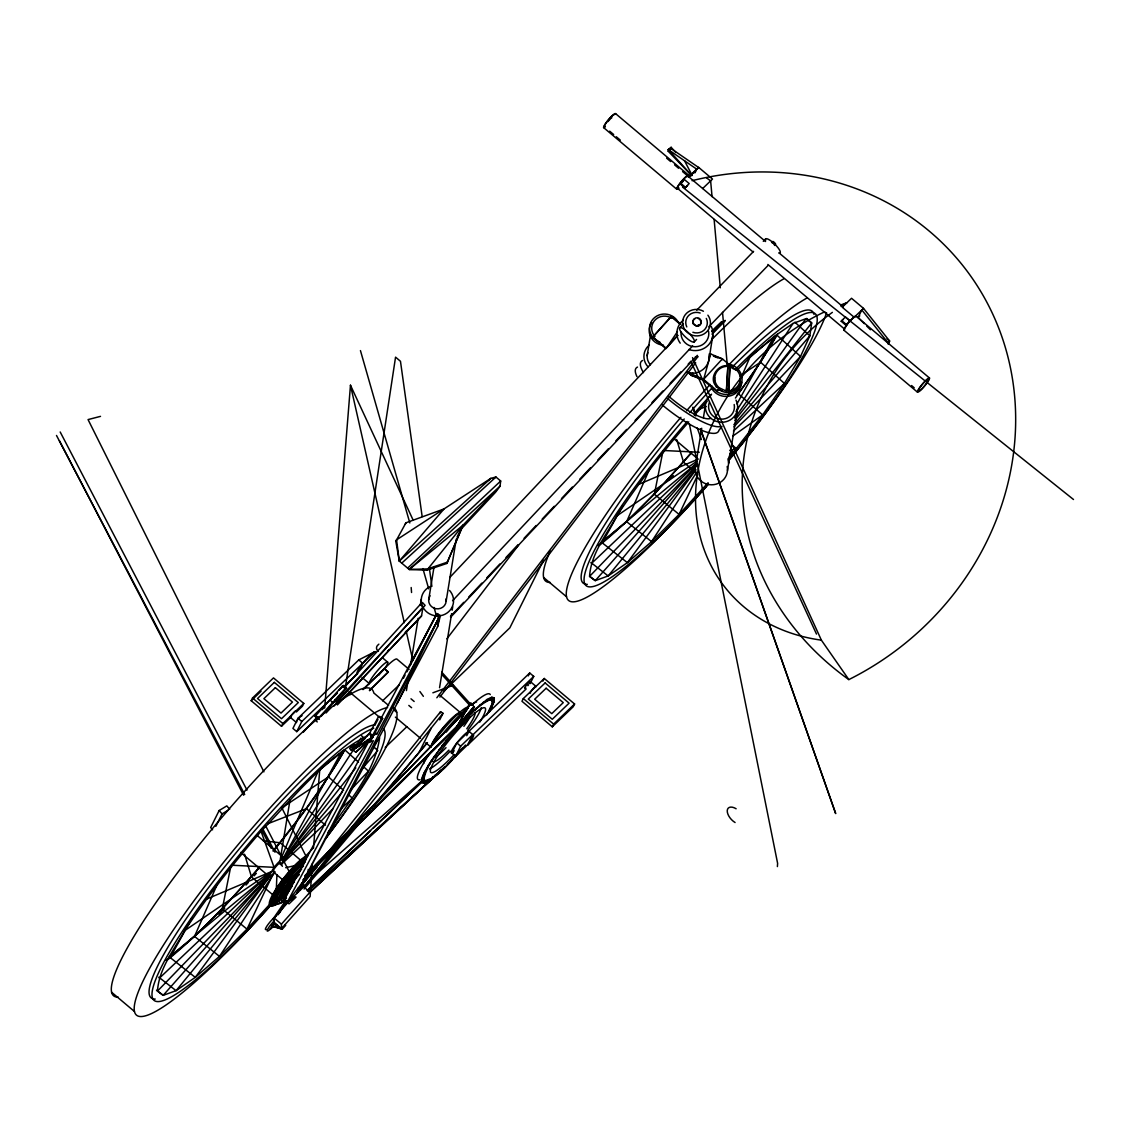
<?xml version="1.0" encoding="UTF-8"?>
<svg xmlns="http://www.w3.org/2000/svg" width="1130" height="1130" viewBox="0 0 1130 1130"><rect width="100%" height="100%" fill="white"/><g stroke="black" fill="none" stroke-linecap="round" stroke-linejoin="round"><path stroke-width="1.5" d="M296.116 710.996L296.131 710.714A4.421 0.706 -49.9 0 0 291.484 715.163L290.947 715.968A4.421 0.706 -49.9 0 0 290.565 717.465L290.933 717.296A4.421 0.706 -49.9 0 0 291.469 716.9M465.518 745.023C453.017 758.837 441.081 774.714 424.089 783.175L421.659 782.44L421.688 778.838L424.202 772.609L429.005 764.163L444.09 743.06L472.1 711.844L487.087 699.442L491.833 697.238L494.276 697.959L494.234 701.561L489.332 711.985M421.659 782.44L423.736 780.011C426.928 761.338 442.776 747.184 453.596 732.325C464.698 720.615 475.038 706.843 489.883 699.71L491.833 697.238M454.754 757.298L454.769 756.507M458.272 753.385L458.286 752.594M494.276 697.959L492.186 700.388L492.143 703.792L486.846 714.824M276.356 888.731L276.921 874.804M726.618 389.073L727.875 366.431L726.35 390.669L726.618 389.073L728.723 389.229L729.98 366.586L726.632 366.346A12.84 12.246 9.2 0 0 719.146 387.731L716.858 391.531L719.019 388.48C704.654 379.92 720.248 358.408 733.271 368.041L733.13 368.889M777.384 866.583L777.624 863.405L689.328 423.722M312.219 864.083L310.143 896.514L281.582 928.507L271.384 926.049L274.18 923.365L282.232 929.227L285.692 925.343L285.043 924.637M313.476 848.291L319.776 769.361M324.691 707.973L350.47 385.217L412.93 519.673M691.73 175.63L668.183 151.222L668.31 149.612L671.135 147.296L675.825 152.494M671.135 147.296L671.008 148.906L668.183 151.222M447.48 562.133L427.521 568.913L409.244 569.464L500.039 486.154L463.018 525.21L446.83 563.446L426.872 570.212L409.244 569.464L399.3 561.087L395.825 541.312L396.559 539.858L490.858 478.357L495.943 477.015L500.689 481.013L500.039 486.154L495.491 492.327L460.984 529.306L457.071 537.018M269.053 905.031L247.004 929.114L219.474 956.376L195.278 977.365L176.082 990.657L163.186 995.346L157.466 991.109C158.935 968.41 174.091 949.822 184.713 930.626C207.807 895.779 233.74 862.953 261.058 831.327C293.899 797.286 324.621 757.453 367.448 735.757M156.505 990.177L163.186 995.346L268.827 876.145L274.082 867.332A11.893 1.907 -49.9 0 1 280.042 860.82L284.393 858.39L280.946 864.831L325.581 823.149M708.1 482.722L679.088 514.39L651.558 541.651L627.362 562.655L608.166 575.947L595.27 580.636L589.549 576.399C591.018 553.7 606.174 535.111 616.796 515.916C638.69 483.004 662.914 451.718 688.763 421.843M686.885 372.589L694.639 373.14A17.826 16.95 8.5 0 0 709.216 358.055L712.861 335.116M406.433 690.6L408.114 680.274M410.91 663.042L418.199 618.28M420.431 604.494L421.278 599.338M344.099 698.185L421.547 615.907L422.959 607.191L421.575 603.364A16.187 15.439 9.2 0 1 430.177 586.569M428.666 599.861L434.005 567.062M436.025 615.327L439.104 617.404L296.837 893.505L437.578 626.797L439.104 617.404L440.305 615.455L436.957 613.548L412.323 660.979M440.05 617.022L437.578 626.797M446.166 601.104L456.223 539.208M439.556 687.732L451.605 613.661M452.155 610.228L452.72 606.782M647.151 355.781L650.527 335.031M677.816 335.271L665.951 348.647L652.519 337.333L671.446 316.273L680.853 324.197M652.519 337.333L671.446 316.273M731.943 367.886L727.141 363.846L731.082 364.637A16.074 15.326 9.2 0 1 740.447 386.022A16.074 15.326 9.2 0 1 717.169 391.785L703.425 380.231L710.657 353.958L722.395 358.874L735.828 370.188L735.941 369.439L729.98 366.586L728.455 390.825L725.121 390.584L719.146 387.731M695.204 468.201L701.702 428.242M703.397 417.818L705.374 405.656M716.335 387.18L716.477 386.319M722.254 359.721L722.395 358.874L713.51 355.894M728.723 389.229L728.455 390.825A12.84 12.246 9.2 0 0 735.941 369.439M727.48 470.504L737.65 407.958M730.644 450.418L732.381 452.805L729.118 456.351M290.071 799.659L280.042 860.82L317.601 772.397M455.856 728.073L472.792 711.815L474.007 706.815L455.856 728.073L473.724 706.801M230.845 866.088L222.285 908.93L194.544 936.403L166.011 960.429M662.929 451.364L654.369 494.206L626.627 521.693L598.095 545.719M472.792 711.815L456.082 728.243L469.896 703.369L441.745 672.166M411.56 592.501L411.179 587.515M462.594 722.296L462.876 721.194M466.944 717.889L467.227 716.787M771.578 242.413L773.697 243.459L774.7 245.464M447.565 764.77L448.116 763.4M451.223 761.055L451.774 759.699M446.83 563.446L463.018 525.21L409.244 569.464M301.541 883.293L304.846 885.864L354.043 828.361M740.8 378.578L749.684 357.673L773.881 336.684L793.076 323.392L805.973 318.702L811.693 322.94L809.843 335.808L800.548 356.444L784.446 383.423L762.637 414.922L727.819 459.232M217.525 883.66L194.544 936.403L219.474 956.376L275.099 871.809M649.609 468.936L626.627 521.693L651.558 541.651L696.617 472.284M697.775 474.826L679.088 514.39L654.369 494.206L691.334 453.088M372.702 735.291L371.572 737.608L355.738 752.269L352.97 749.939L372.801 736.915L372.702 735.291L381.446 718.878L382.632 718.482L379.567 716.392L378.381 716.787L369.623 733.201L353.026 749.614L369.595 733.215L372.702 735.291L377.025 733.85L439.104 617.404L435.77 615.483M397.139 703.425L439.104 617.404M441.279 769.94L308.829 893.491M438.016 772.878L437.211 774.502M290.763 717.38L281.497 726.265L251.185 700.727L252.527 698.015L273.488 677.901L303.801 703.439L302.459 706.151L296.385 711.985M229.701 809.278L226.819 805.874L219.163 810.507L210.674 827.541L212.595 829.816M215.872 826.298L222.059 813.911L228.43 810.041M281.497 726.265L282.853 723.553L294.916 711.971M296.752 731.647L301.809 721.505L374.877 651.727L358.775 659.92L297.981 718.284L292.924 728.426L296.752 731.647L337.418 692.845M405.218 524.264L405.938 522.809L443.991 508.966L399.3 561.087L396.559 539.858M359.905 669.101L362.08 664.765M426.872 570.212L463.018 525.21M680.26 183.978L684.441 179.571L689.187 183.569L684.992 187.976L680.26 183.978L682.788 181.549M694.879 172.904L696.744 169.175L698.933 167.72L670.514 148.157L668.31 149.612L691.73 175.56M419.258 752.142L431.392 727.805M439.641 713.581L440.601 711.674L442.988 713.327L439.725 719.866M432.154 778.514L433.016 776.762M456.082 728.243L470.137 703.665L468.456 707.027L465.277 709.682C468.159 714.146 468.498 695.19 473.964 706.97M543.488 560.339L509.828 627.856L443.709 691.306M443.822 768.555L462.325 748.074M471.281 713.482L472.312 711.349L463.357 720.53L470.843 713.087M455.616 756.309L460.673 746.167L472.75 734.585L467.693 744.727L455.616 756.309L451.788 753.088L456.845 742.947L529.716 673L533.741 676.39L530.125 683.636M466.747 735.701L468.922 731.35L472.933 734.74A14.111 2.26 -49.9 0 1 467.877 744.882L467.693 744.727M528.275 675.895L529.716 673M523.317 698.58L521.961 701.278L552.288 726.83L573.235 706.716L574.591 704.004L544.264 678.466L523.317 698.58L553.629 724.118L552.288 726.83M542.923 681.164L544.264 678.466M841.214 321.301L845.395 316.88L850.141 320.878L845.96 325.299L841.214 321.301L843.121 319.479M864.252 323.618L858.094 317.488L861.837 309.973L887.954 342.658L889.635 341.048L863.518 308.377L851.54 298.278L842.231 307.219L854.209 317.304L863.518 308.377M888.109 344.085L889.635 341.048L887.036 338.859M403.438 678.24L405.048 675.104M409.088 667.251L410.713 664.115M406.927 671.799L408.552 668.663M410.162 665.528L435.22 616.895L381.403 717.79M374.793 725.347L377.971 719.386M296.074 897.093L289.04 903.845L284.054 900.37L369.439 740.221M367.434 741.435L368.677 740.743L370.216 741.788L382.632 718.482M307.996 891.429L440.813 770.872L390.909 816.566M395.825 541.312L405.938 522.809M341.797 751.408L283.079 858.419L354.34 748.371M736.972 403.961L773.881 336.684M192.1 917.842L170.164 957.562L195.278 977.365L270.127 876.117L273.163 873.716L247.004 929.114L222.285 908.93L259.25 867.798M622.489 506.184L602.234 542.852L627.362 562.655L695.967 469.84M470.137 703.665L465.885 710.657M475.179 709.979L476.224 708.143M358.464 762.143L344.707 749.741C324.409 785.647 299.789 818.911 273.615 850.706M733.878 426.829L800.548 356.444L776.776 335.017L760.547 362.221L735.418 398.057M466.803 709.598L468.187 706.872M437.833 614.042L436.448 615.892A16.187 15.439 9.2 0 1 422.959 607.191L420.36 604.395L422.507 602.573L425.106 605.369L336.684 701.391L332.686 702.719L330.087 699.936L336.91 693.481M277.952 914.848L286.06 901.811M479.064 706.49L480.363 704.428M356.247 745.447L360.993 738.102M736.068 411.419L793.076 323.392M279.054 913.52L287.5 900.709M667.745 346.147L677.421 331.669M481.846 704.428L483.329 702.224M433.991 777.158L435.474 774.954M285.791 900.441L272.81 919.34L274.35 920.639A8.814 1.413 -49.9 0 0 267.556 929.51A8.814 1.413 -49.9 0 0 270.112 929.34L273.983 925.753M328.463 832.344L330.553 829.646C348.845 800.591 374.906 772.821 379.609 737.65L374.2 744.515M428.835 780.971L444.641 766.931M485.406 701.787L487.087 699.442M257.584 835.805L284.393 858.39L368.804 740.517M734.783 418.114L805.973 318.702M608.11 121.532L608.66 120.797M425.318 782.596L427.126 780.194M487.383 700.868L489.191 698.467M426.674 781.974L428.482 779.559M302.854 881.838L287.133 902.46L284.704 900.511M446.844 638.846L518.557 545.14M436.83 697.775L698.015 356.487A13.927 3.87 37.4 0 1 695.331 356.868M439.895 697.083L695.713 362.786M721.971 426.391L718.92 430.332A51.938 13.263 37.7 0 1 662.364 405.006M284.393 858.39L355.809 767.835M734.867 420.346L811.693 322.94L806.707 318.378M340.059 841.878L304.846 885.864L302.459 884.211L440.601 711.674M345.568 835.014L442.988 713.327M695.487 469.586L608.166 575.947L590.863 562.472M422.79 782.779L424.809 780.336M490.914 700.021L492.934 697.563M423.722 783.062L425.728 780.604M422.154 516.565L400.472 361.275L395.557 357.137L345.215 688.622L317.318 719.499L315.115 716.265L342.489 685.966L343.831 685.514L346.543 688.184L321.089 716.392M343.831 685.514L338.887 690.317M317.219 721.943L315.51 720.107L317.643 717.55L319.762 716.844M357.405 744.048L351.741 745.941L349.608 748.498L351.331 750.334L354.467 749.289M351.331 750.334L353.464 747.778L356.501 746.76L354.778 744.924L351.43 747.891L353.86 745.235L355.583 747.071L353.605 749.232M304.083 889.07L362.956 819.179M374.27 805.747L427.465 742.58M342.602 791.692L283.602 860.735L333.308 808.275M360.753 770.448L377.759 750.518L374.016 747.114M302.459 884.211L317.361 866.795M366.629 813.657L426.589 743.568M733.836 424.781L809.843 335.808L794.884 322.177M492.172 701.659L494.262 699.23M695.091 467.99L595.27 580.636L589.917 576.498M271.384 926.049L281.893 929.171L274.265 922.348L274.096 917.984L287.797 902.616M296.936 892.375L302.642 885.977L309.973 892.149L281.427 924.156L281.582 928.507M609.282 120.048L610.525 118.707M421.674 779.997L423.764 777.68M421.674 781.197L423.75 778.867M333.816 706.25L422.959 607.191M322.121 709.64L324.381 707.154M303.306 732.198L317.516 716.674M344.707 686.984L420.36 604.395M326.047 713.002L330.779 707.832L328.124 708.708M353.563 746.563L355.187 744.783L356.911 746.633L364.976 738.582M694.3 415.346L707.069 401.418M722.395 358.874L703.552 379.369L691.518 375.414L687.732 372.208M692.761 373.197L691.518 375.414L703.425 380.231M304.111 857.755L312.516 848.814M328.152 832.203L330.553 829.646M422.479 776.875L424.569 774.657M421.688 778.838L423.778 776.621M449.726 577.529L677.746 335.539M452.551 600.722L692.662 345.879M450.489 616.401L463.752 602.318M468.583 597.191L481.86 583.108M486.677 577.981L499.954 563.898M505.986 557.5L518.048 544.688M524.08 538.29L536.157 525.478M542.188 519.08L554.251 506.268M561.497 498.584L572.345 487.058M579.591 479.374L590.453 467.848M597.685 460.164L608.547 448.638M615.793 440.954L626.642 429.428M635.088 420.473L644.75 410.218M651.982 402.534L662.844 391.022M670.09 383.338L680.938 371.812M688.184 364.128L690.6 361.558M450.588 617.263L697.365 355.343M337.362 704.936L421.547 615.907M345.328 688.806L345.893 687.944L344.975 689.116M350.286 790.35L368.465 771.154L363.464 766.649M711.985 334.155L725.107 320.468L712.818 332.785M679.794 327.757L683.424 323.999M696.73 310.227L753.597 251.354M763.287 241.326L765.702 238.826M694.131 341.952A10.099 2.599 44 0 0 685.232 329.974A10.099 2.599 44 0 0 681.517 332.63A10.099 2.599 44 0 0 694.131 341.952L696.56 339.452M708.651 326.923L767.948 265.55M157.466 991.109L268.827 876.145L270.127 876.117L176.082 990.657L158.793 977.182M589.549 576.399L697.224 465.221M305.312 875.242L465.843 710.473M308.801 871.922L465.631 710.968M488.697 480.547L490.858 478.357L399.3 561.087M423.891 773.372L425.911 771.338M423.185 775.124L425.205 773.075M369.595 690.628L388.282 672.011L384.723 669.059M304.945 877.516L464.896 718.652L305.298 875.566M303.504 879.281L458.37 725.488L406.8 776.056M737.17 370.075L749.684 357.673M305.086 876.075L349.029 832.852M372.9 809.391L376.657 805.69M384.2 798.288L390.472 792.102M395.5 787.172L404.286 778.528M363.182 689.54L384.384 668.776L388.282 672.011L369.425 690.486M711.9 331.316L721.872 321.598L711.914 331.26M287.811 902.856L284.788 900.553L287.133 902.46L304.846 885.864M688.876 177.283L696.193 170.263M684.992 187.976L687.534 185.546M702.662 188.526L712.507 179.063L698.623 167.353L688.763 176.817L765.561 241.523M251.185 700.727L261.044 691.249M296.131 710.812L303.801 703.439M378.875 644.142L377.335 645.625A6.483 4.732 0.1 0 0 378.395 651.332M387.562 651.304L389.101 649.835M362.829 689.47L384.384 668.776M382.604 700.826L399.13 684.964M385.231 747.438L406.842 726.703M845.96 325.299L847.853 323.477M858.094 317.488L859.775 315.877M465.277 709.682L468.343 707.069M451.788 753.088L454.204 750.772M271.68 926.699L274.18 923.365L282.232 929.227M472.933 734.74L533.741 676.39M467.877 744.882L526.142 688.961M553.629 724.118L574.591 704.004M343.774 686.786L357.744 673.452A14.111 2.26 -49.9 0 1 365.131 660.471A14.111 2.26 -49.9 0 1 375.485 652.815M405.232 632.292L418.015 620.144M307.092 890.652L422.154 781.409M307.953 890.214L370.598 830.734M373.168 828.304L421.744 782.186M591.4 563.531L696.617 463.893M159.316 978.241L269.604 873.801L168.61 957.604M712.338 332.503L725.107 320.468M407.648 568.122L500.689 481.013M733.441 431.067L784.446 383.423L760.547 362.221L740.023 375.81M340.893 808.854L352.362 798.147L348.591 794.785M352.97 749.939L372.801 736.915L355.738 752.269M309.507 892.488L440.813 770.872M284.054 900.37L286.483 898.138M401.729 563.136L495.943 477.015L493.316 478.725M349.184 854.435L353.097 850.89M366.134 839.053L368.747 836.68M373.959 831.948L380.485 826.03M492.143 703.453L494.234 701.561M491.31 705.855L493.189 704.159M490.236 708.552L492.101 706.843M428.185 765.603L429.993 763.993M488.923 711.18L490.717 709.555M426.66 768.287L428.468 766.663M424.795 771.564L426.589 769.954M312.982 877.064L421.236 781.593M600.694 542.894L696.292 463.554M748.018 358.168L776.776 335.017M317.304 771.79L344.707 749.741M465.419 709.88L467.142 708.595M611.076 118.212L611.853 117.732M434.4 756.168L435.869 755.08M432.606 758.823L434.075 757.736M430.812 761.479L432.296 760.391M729.81 453.978L732.508 452M732.876 436.039L762.637 414.922L738.568 393.96M616.796 515.916L696.984 461.181M184.713 930.626L270.734 871.908L206.522 899.127M295.241 896.98L287.133 902.46L373.352 740.743L370.216 741.788M281.554 807.992L328.477 776.932L343.562 790.322M372.801 736.915L371.572 737.608L369.623 733.201L371.586 737.325M449.726 736.223L450.799 735.729M445.87 740.899L446.943 740.404M442.197 745.588L443.228 745.108M438.807 750.094L439.838 749.614M430.516 778.627L426.038 780.703L423.736 780.011M638.605 484.417L696.391 459.91M698.142 409.696L706.222 406.546M267.683 823.784L306.484 808.685L325.482 825.225M432.875 692.803L453.483 685.161M346.543 688.184L345.215 688.622L342.489 685.966L345.144 688.241M341.599 692.987L342.941 692.535M315.115 716.265L316.442 715.827M315.51 720.107L317.318 719.499M100.514 416.363L88.055 419.583L263.897 771.861M729.74 450.305L736.591 448.794L731.477 444.429M285.678 867.685L295.947 865.41M709.019 354.17L710.657 353.958L709.103 355.625L709.216 358.055M453.328 731.845L454.076 731.788M664.652 450.545L699.244 452.268M232.568 865.255L274.082 867.332L261.058 831.327M263.304 840.791L280.24 842.81L300.679 860.241M489.883 699.71L492.186 700.388M713.482 356.105L717.861 357.913M774.516 244.08C778.386 245.987 771.126 238.811 772.906 242.498M381.446 718.878L349.142 691.673M374.976 732.466L377.025 733.85M668.31 149.612L696.744 169.175M274.477 924.015L281.893 929.171M706.688 177.975L710.629 180.871L712.055 196.648M682.534 187.072L1073.5 499.502M297.896 888.35L300.326 890.285M689.724 373.225L703.552 379.369L716.985 390.683M696.49 473.046L683.608 462.283L676.644 439.514M273.432 895.285L251.524 877.007L244.574 854.238M615.582 113.621L688.664 175.207M856.06 316.132L929.524 378.041A9.308 1.497 -49.9 0 1 921.105 389.808A9.308 1.497 -49.9 0 1 919.778 387.392A9.308 1.497 -49.9 0 1 929.524 378.041M666.644 158.172L670.627 161.534M674.624 164.895L678.607 168.257M682.591 171.605L686.574 174.966M778.951 252.809L843.192 306.936M680.641 183.215L685.373 187.213M841.596 320.539L846.342 324.536M609.663 131.165L613.661 134.526M616.316 136.772L620.299 140.134M677.435 188.272L753.004 251.948M767.849 264.462L844.774 329.268M911.557 385.542L914.227 387.802M603.59 127.577L676.672 189.162M843.955 330.228L917.419 392.124M671.361 316.838L679.413 323.632M652.617 336.768L666.05 348.082M674.102 438.85L698.227 459.175M543.615 577.472L566.54 596.781M530.394 681.658L536.016 686.39M409.074 669.356L397.167 659.313A22.727 3.644 -49.9 0 0 378.578 675.387M439.514 694.992L460.687 712.832M382.816 658.084L387.703 662.208M410.981 698.792L414.159 701.476M358.775 659.92L362.801 663.31M469.529 731.534A14.111 2.26 -49.9 0 0 456.845 742.947L460.673 746.167M362.01 677.393L369.341 683.565A14.111 2.26 -49.9 0 1 382.095 665.711A14.111 2.26 -49.9 0 1 384.129 669.37M388.607 705.473L373.79 692.973A200.363 32.12 -49.9 0 0 216.791 823.417A200.363 32.12 -49.9 0 0 118.283 997.183M394.003 710.007L396.701 712.281M395.387 717.14L420.53 738.328M425.812 742.777L431.109 747.241M297.981 718.284L301.809 721.505M290.368 717.409L296.328 722.437M252.527 698.015L282.853 723.553M272.881 871.513L283.093 880.101M240.676 852.43L268.827 876.145M274.096 917.984L281.427 924.156M111.531 992.182L134.456 1011.491M687.676 372.095L691.518 375.414M361.558 735.757L364.044 738.031M366.544 740.305L369.03 742.58M866.724 326.076L870.425 329.748M334.946 699.527L336.684 701.391M351.741 745.941L353.464 747.778M317.643 717.55L319.352 719.386M441.449 674.045L469.6 705.247M219.163 810.507L222.059 813.911M824.844 311.739A196.564 161.647 -37.5 0 0 695.529 497.412A196.564 161.647 -37.5 0 0 821.369 640.145L848.842 679.596A284.195 260.945 -37 0 0 1004.146 343.562A284.195 260.945 -37 0 0 692.068 180.687M419.88 691.518L423.369 696.334M700.021 319.79L700.939 321.697A4.139 3.997 25.9 0 1 696.546 326.288L693.156 323.9A4.139 3.997 25.9 0 1 695.134 318.603M56.5 435.46L244.702 794.489M262.739 828.813L275.014 852.232M280.734 863.165L282.345 866.3M60.187 431.985L247.004 790.11M265.776 826.072L288.644 870.524M684.54 160.771L692.153 175.39M59.41 440.714L243.614 795.223M261.468 829.575L271.2 848.319M282.034 808.204L306.484 857.176A31.456 5.961 -51.6 0 0 276.384 890.553A31.456 5.961 -51.6 0 0 277.697 903.082M690.797 361.289L816.496 634.071M692.535 357.659L821.369 640.145M697.281 428.072L701.433 439.528M692.944 407.181L695.868 415.501M700.543 428.835L835.692 813.586L700.515 429.273M692.902 407.648L695.826 415.953M360.442 350.582L409.823 522.95M422.902 568.574L428.708 588.857M434.033 607.446L436.448 615.892L440.658 615.666A16.187 15.439 9.2 0 0 449.514 590.411M350.47 385.217L404.286 622.687M406.235 631.289L412.083 657.109M429.457 568.899L431.886 586.357M714.118 219.446L720.304 287.811M722.522 312.36L727.282 364.948M734.175 404.512A12.953 12.345 9.2 0 1 720.742 419.131A12.953 12.345 9.2 0 1 709.23 402.718M647.984 366.784A16.187 15.439 9.2 0 1 649.34 344.989M727.183 466.478A16.187 15.439 9.2 0 1 720.403 482.27A16.187 15.439 9.2 0 1 702.436 482.115L699.244 479.431A16.187 15.439 9.2 0 1 695.995 464.246M654.99 336.556A12.953 12.345 9.2 0 1 671.785 318.264M721.929 390.782A12.953 12.345 9.2 0 1 718.892 389.327A12.84 12.246 9.2 0 0 740.079 379.496M714.499 380.881A12.84 12.246 9.2 0 1 714.697 377.688M714.005 389.116A16.074 15.326 9.2 0 1 711.66 385.768M735.969 400.105A16.187 15.439 9.2 0 1 729.98 420.092A16.187 15.439 9.2 0 1 708.524 415.826A16.187 15.439 9.2 0 1 710.77 395.09M659.892 342.122A15.128 14.422 9.2 0 1 653.239 318.858A15.128 14.422 9.2 0 1 678.184 322.22M706.292 318.406A10.806 10.269 8.5 0 1 692.888 332.291M686.772 326.909A10.806 10.269 8.5 0 1 700.176 313.024M698.524 324.932A3.093 2.938 8.5 0 1 697.846 325.327M707.889 315.171A13.927 13.235 8.5 0 1 699.795 335.582A13.927 13.235 8.5 0 1 682.76 320.595A13.927 13.235 8.5 0 1 703.425 311.244M708.595 331.33A13.927 13.235 8.5 0 1 695.572 346.74A13.927 13.235 8.5 0 1 681.051 332.206M856.06 316.739A9.308 1.497 -49.9 0 0 855.65 316.019L854.859 316.386A9.308 1.497 -49.9 0 0 846.977 324.593A9.308 1.497 -49.9 0 0 844.364 330.356M779.248 253.177A10.099 2.599 44 0 0 775.01 244.391L773.09 242.611A10.099 2.599 44 0 0 765.589 240.549M845.141 327.855A8.051 1.285 -49.9 0 1 846.808 325.186M849.336 321.979A8.051 1.285 -49.9 0 1 854.887 316.993M604.776 127.337A9.21 1.483 -49.9 0 1 608.053 120.147A9.21 1.483 -49.9 0 1 615.582 114.215M678.975 188.089A9.21 1.483 -49.9 0 1 677.59 186.634A9.21 1.483 -49.9 0 1 685.486 177.043A9.21 1.483 -49.9 0 1 688.241 176.831M678.466 188.06A8.051 1.285 -49.9 0 1 681.319 181.789A8.051 1.285 -49.9 0 1 687.902 176.605M650.4 364.764A12.953 12.345 9.2 0 1 647.801 352.617M605.383 126.475A8.051 1.285 -49.9 0 1 607.587 121.009A8.051 1.285 -49.9 0 1 614.819 114.511M698.269 318.547A4.139 3.997 25.9 0 1 699.23 319.055M741.718 382.237A16.074 15.326 9.2 0 1 728.921 396.164A16.074 15.326 9.2 0 1 711.335 387.745M740.616 375.654A16.074 15.326 9.2 0 1 741.421 378.239M663.395 345.173A15.128 14.422 9.2 0 1 651.671 322.629M445.997 598.928A8.772 8.362 9.2 0 1 435.756 608.689A8.772 8.362 9.2 0 1 430.106 595.764M423.679 763.555A42.121 6.752 -49.9 0 1 427.564 755.193M440.587 736.548A42.121 6.752 -49.9 0 1 467.961 707.38M470.673 705.247A42.121 6.752 -49.9 0 1 476.62 701.956M470.038 716.717A32.332 5.184 -49.9 0 1 463.893 726.336M446.025 747.679A32.332 5.184 -49.9 0 1 435.361 757.213M481.324 707.648A42.121 6.752 -49.9 0 1 467.665 730.446M450.22 751.168A42.121 6.752 -49.9 0 1 429.386 768.937M474.967 712.338A32.332 5.184 -49.9 0 1 466.789 728.765M448.907 750.108A32.332 5.184 -49.9 0 1 432.903 761.281M826.595 312.77A200.363 32.12 -49.9 0 1 740.122 446.138M739.048 447.48A200.363 32.12 -49.9 0 1 728.031 460.927M706.49 486.183A200.363 32.12 -49.9 0 1 566.865 597.897A200.363 32.12 -49.9 0 1 680.882 417.323M686.574 410.755A200.363 32.12 -49.9 0 1 710.191 384.44M729.5 364.143A200.363 32.12 -49.9 0 1 806.806 298.108M550.366 582.473A200.363 32.12 -49.9 0 1 550.225 551.143M711.688 339.636A200.363 32.12 -49.9 0 1 783.881 278.785M420.063 779.785A55.808 8.941 -49.9 0 1 431.773 750.701M446.166 732.169A55.808 8.941 -49.9 0 1 465.857 710.629M471.761 705.007A55.808 8.941 -49.9 0 1 490.25 694.569M454.246 754.543A42.121 6.752 -49.9 0 1 431.646 766.437A42.121 6.752 -49.9 0 1 470.815 716.745A42.121 6.752 -49.9 0 1 479.812 722.112M673.353 475.631A178.484 28.617 -49.9 0 1 669.793 479.544M735.997 368.776A177.763 28.504 -49.9 0 1 817.159 321.075A177.763 28.504 -49.9 0 1 728.553 460.673M708.454 484.29A177.763 28.504 -49.9 0 1 584.507 583.193A177.763 28.504 -49.9 0 1 687.195 421.49M693.947 413.735A177.763 28.504 -49.9 0 1 711.575 394.186M383.423 728.765A177.763 28.504 -49.9 0 1 325.511 838.714A200.363 32.12 -49.9 0 0 393.706 708.016M271.709 904.283A177.763 28.504 -49.9 0 1 153.553 999.895A177.763 28.504 -49.9 0 1 233.43 862.134A177.763 28.504 -49.9 0 1 373.776 728.243M344.763 749.995A178.484 28.617 -49.9 0 1 272.909 850.961M259.519 866.936A178.484 28.617 -49.9 0 1 167.932 959.54M274.152 871.046A5.678 0.918 -49.9 0 1 273.601 869.803A5.678 0.918 -49.9 0 1 278.531 863.927A5.678 0.918 -49.9 0 1 279.957 864.153M155.234 999.061A177.763 28.504 -49.9 0 1 226.311 864.789A177.763 28.504 -49.9 0 1 374.793 724.796M256.341 873.292A178.484 28.617 -49.9 0 1 254.095 875.891M248.346 882.431A178.484 28.617 -49.9 0 1 246.001 885.073M224.799 908.139A178.484 28.617 -49.9 0 1 218.867 914.34M270.875 904.904A200.363 32.12 -49.9 0 1 135.713 1014.316A200.363 32.12 -49.9 0 1 230.845 853.418A200.363 32.12 -49.9 0 1 387.576 707.55M587.318 584.351A177.763 28.504 -49.9 0 1 684.229 418.99M689.837 412.563A177.763 28.504 -49.9 0 1 712.126 387.915M733.045 366.29A177.763 28.504 -49.9 0 1 813.995 314.437M777.624 333.873A178.484 28.617 -49.9 0 1 737.014 395.316M691.602 452.226A178.484 28.617 -49.9 0 1 600.016 544.83M711.208 326.344A18.038 17.148 8.5 0 1 708.242 345.173A18.038 17.148 8.5 0 1 688.834 349.509M680.204 343.139A18.038 17.148 8.5 0 1 683.269 320.186M432.211 744.614A21.046 3.376 -49.9 0 1 445.955 724.838A21.046 3.376 -49.9 0 1 459.585 714.104M431.363 745.8A32.332 5.184 -49.9 0 1 467.749 707.027M283.616 900.356A20.651 3.913 -51.6 0 1 283.616 893.096A20.651 3.913 -51.6 0 1 298.504 873.801M283.122 901.401A25.524 4.845 -51.6 0 1 280.621 893.632A25.524 4.845 -51.6 0 1 303.532 866.103M276.822 902.941A25.524 4.845 -51.6 0 1 283.559 885.948A25.524 4.845 -51.6 0 1 304.281 863.617M307.459 874.168A17.6 3.333 -51.6 0 1 305.114 879.338M285.17 899.565A17.6 3.333 -51.6 0 1 292.274 885.962M276.017 904.523A29.309 5.565 -51.6 0 1 280.056 887.714A29.309 5.565 -51.6 0 1 306.23 859.492M272.824 904.551A29.309 5.565 -51.6 0 1 281.271 884.056A29.309 5.565 -51.6 0 1 305.368 858.814M431.123 745.772A22.727 3.644 -49.9 0 1 444.005 726.632A22.727 3.644 -49.9 0 1 459.684 712.536M636.981 376.657A51.938 13.263 37.7 0 1 637.504 367.081M720.94 426.519A51.938 13.263 37.7 0 1 667.449 398.438M643.479 372.646A51.938 13.263 37.7 0 1 642.575 360.498M710.784 418.241A37.573 9.591 37.7 0 1 668.678 396.206M296.526 722.494A4.421 0.706 -49.9 0 1 297.444 720.177M298.108 719.302A4.421 0.706 -49.9 0 1 300.976 716.25M301.512 715.855A4.421 0.706 -49.9 0 1 302.077 715.728M463.794 722.169A21.046 3.376 -49.9 0 1 461.972 725.347M452.989 752.524A14.111 2.26 -49.9 0 1 456.845 742.947M272.217 896.796A29.309 5.565 -51.6 0 1 303.419 858.659M308.222 869.408A20.651 3.913 -51.6 0 1 308.151 871.103M307.176 873.744A20.651 3.913 -51.6 0 1 305.397 877.177M284.463 901.034A20.651 3.913 -51.6 0 1 284.463 893.774A20.651 3.913 -51.6 0 1 299.351 874.479M284.633 899.099A17.6 3.333 -51.6 0 1 293.885 881.372M284.986 900.525A23.193 4.393 -51.6 0 1 281.596 895.483A23.193 4.393 -51.6 0 1 300.227 871.329M302.854 879.959A11.244 2.133 -51.6 0 1 304.93 881.527M306.089 875.397A14.605 2.768 -51.6 0 1 304.662 881.315M287.825 890.821A14.605 2.768 -51.6 0 1 290.989 886.019M292.501 883.999A14.605 2.768 -51.6 0 1 294.097 882.022M274.675 903.887A27.614 5.24 -51.6 0 1 282.641 884.564A27.614 5.24 -51.6 0 1 305.354 860.792M272.74 902.39A27.614 5.24 -51.6 0 1 279.845 886.711M280.791 885.313A27.614 5.24 -51.6 0 1 282.825 882.459M283.884 881.033A27.614 5.24 -51.6 0 1 286.54 877.615M288.362 875.383A27.614 5.24 -51.6 0 1 304.507 860.114M279.52 902.121A23.193 4.393 -51.6 0 1 284.068 889.042A23.193 4.393 -51.6 0 1 301.569 868.56M270.621 905.526A31.456 5.961 -51.6 0 1 282.062 880.256A31.456 5.961 -51.6 0 1 308.08 855.664M283.079 897.912A17.6 3.333 -51.6 0 1 283.15 896.471M290.184 884.296A17.6 3.333 -51.6 0 1 293.037 880.694M295.975 877.36A17.6 3.333 -51.6 0 1 298.786 874.493M280.282 897.813A20.651 3.913 -51.6 0 1 291.046 880.341M291.893 879.31A20.651 3.913 -51.6 0 1 301.583 869.464M277.782 903.929A27.614 5.24 -51.6 0 1 280.974 889.013A27.614 5.24 -51.6 0 1 305.284 862.049M276.2 896.118A25.524 4.845 -51.6 0 1 280.65 888.237M281.483 886.979A25.524 4.845 -51.6 0 1 291.484 874.013M302.402 863.56A25.524 4.845 -51.6 0 1 304.281 862.402M277.288 900.398A23.193 4.393 -51.6 0 1 277.373 898.491M280.466 891.683A23.193 4.393 -51.6 0 1 283.263 887.22M286.653 882.459A23.193 4.393 -51.6 0 1 292.345 875.453M266.186 929.453A8.814 1.413 -49.9 0 1 268.191 924.255A8.814 1.413 -49.9 0 1 276.115 916.162M525.747 687.831A4.421 0.706 -49.9 0 1 525.224 686.899A4.421 0.706 -49.9 0 1 529.292 682.167A4.421 0.706 -49.9 0 1 529.815 683.099M528.614 684.78A4.421 0.706 -49.9 0 1 527.894 685.67M848.842 679.596A259.971 231.41 16.3 0 1 832.386 312.36M841.003 306.47A259.971 231.41 16.3 0 1 846.893 302.755A196.564 161.647 -37.5 0 0 840.551 305.058M530.45 693.142A4.421 0.706 -49.9 0 1 532.767 689.074A4.421 0.706 -49.9 0 1 536.016 686.673M735.079 822.527A10.509 5.721 46.2 0 1 727.254 810.563A10.509 5.721 46.2 0 1 736.124 808.755M728.285 462.241A5.678 0.918 -49.9 0 1 728.525 463.371M411.603 707.705A13.927 3.87 37.4 0 1 408.82 705.417M350.116 694.569L351.444 693.382L350.116 694.569M270.522 928.577L270.112 929.34L273.305 926.021L270.522 928.577M274.336 682.365L257.513 698.51L281.497 718.722L298.306 702.577L274.336 682.365M275.353 687.662L263.883 698.665L281.003 713.087L292.458 702.083L275.353 687.662M545.112 682.93L528.289 699.075L552.273 719.287L569.096 703.143L545.112 682.93M546.129 688.227L534.674 699.23L551.779 713.652L563.249 702.634L546.129 688.227M921.43 389.172A8.051 1.285 -49.9 0 0 928.705 378.988A8.051 1.285 -49.9 0 0 920.272 387.082A8.051 1.285 -49.9 0 0 921.43 389.172M693.425 323.364A4.139 3.997 25.9 0 0 700.529 324.155A4.139 3.997 25.9 0 0 697.493 317.77A4.139 3.997 25.9 0 0 693.425 323.364"/></g></svg>
